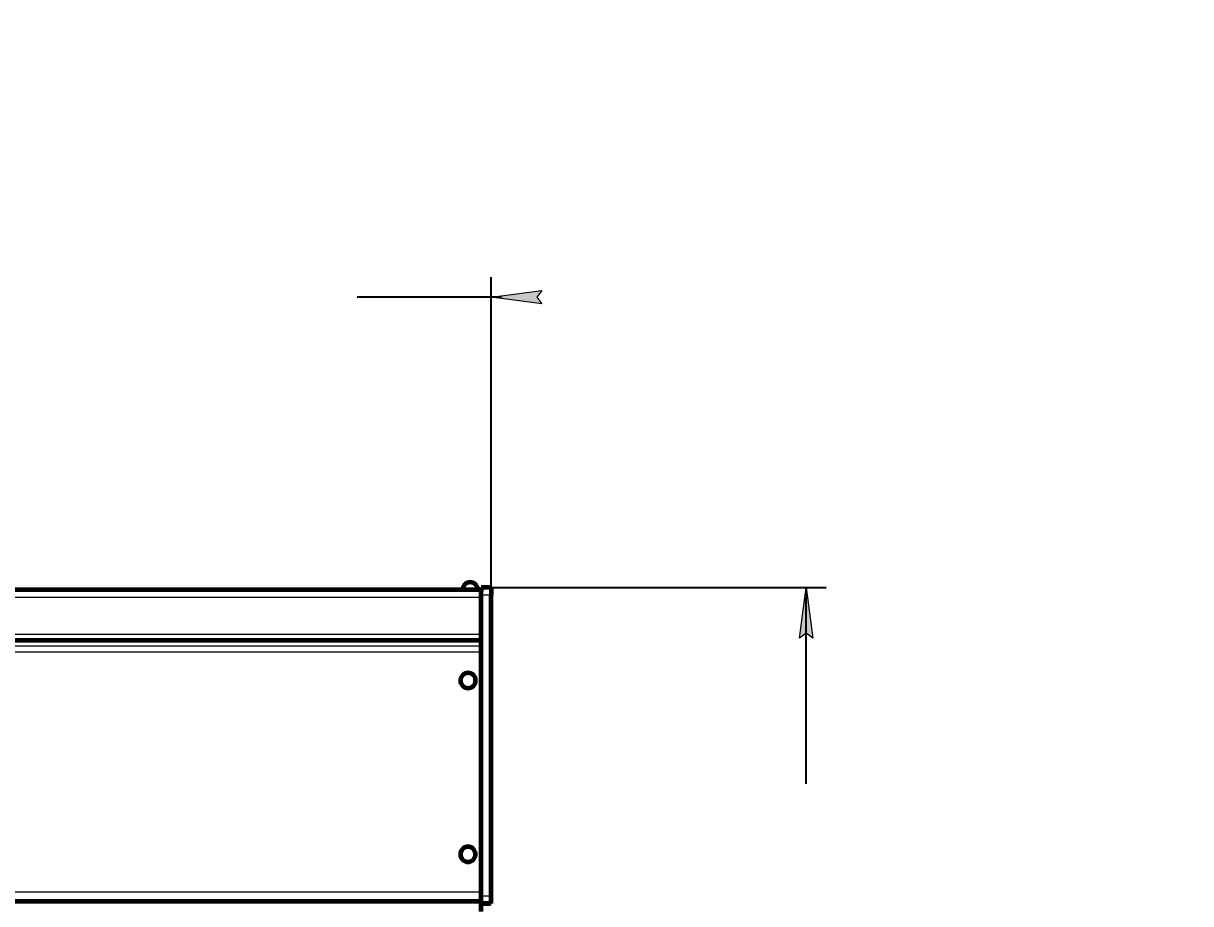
# Model space of a CAD drawing. Header units: millimetres. Extents: x 0 to 841, y 0 to 594.
# Drawn here: x 428.6 to 544.1, y 506.9 to 594 of the extents above; entities that cross this region are included whole.
import ezdxf

# ---------------------------------------------------------------- set-up
doc = ezdxf.new("R2010")
doc.units = ezdxf.units.MM
doc.linetypes.add('K5LT_BASIC', pattern=[0])
doc.linetypes.add('K5LT_THIN', pattern=[0])
doc.layers.add('Системный слой', color=7, linetype='Continuous')
doc.layers.add('Системный слой (1)', color=7, linetype='Continuous', true_color=0x909090)
doc.styles.add('KDIMTEXTSTYLE', font='GOST_AU.SHX', dxfattribs={"width": 0.96, "oblique": 15, "height": 5})
doc.dimstyles.new('KDIMSTYLE (0.25)', dxfattribs={"dimtxt": 5, "dimasz": 1, "dimexe": 2, "dimexo": 0, "dimgap": 1, "dimtad": 1, "dimlfac": 4, "dimtxsty": 'KDIMTEXTSTYLE', "dimsah": 1, "dimcen": 0, "dimdle": 1, "dimadec": 0, "dimazin": 0, "dimtfac": 0.667, "dimtmove": 0, "dimatfit": 3, "dimfxl": 1, "dimtvp": 1, "dimtolj": 1, "dimtzin": 0, "dimarcsym": 0})

# ---------------------------------------------------------------- blocks, each defined once
blk = doc.blocks.new('U82')
at = {"layer": 'Системный слой (1)', "color": 5, "linetype": 'K5LT_BASIC', "lineweight": 60, "true_color": 0x0000ff}
blk.add_line((473.9218615602595, 532.9856186934652), (427.7362056738876, 532.9856186934652), dxfattribs=at)
blk = doc.blocks.new('U83')
at = {"layer": 'Системный слой (1)', "color": 5, "linetype": 'K5LT_BASIC', "lineweight": 60, "true_color": 0x0000ff}
blk.add_line((473.9218615602584, 537.9853599598139), (427.7362056738876, 537.9853599598139), dxfattribs=at)
blk = doc.blocks.new('U84')
at = {"layer": 'Системный слой (1)', "color": 7, "linetype": 'K5LT_THIN', "lineweight": 18}
blk.add_line((473.9218615602629, 533.5517046566671), (427.7362056738876, 533.5517046566671), dxfattribs=at)
blk = doc.blocks.new('U85')
at = {"layer": 'Системный слой (1)', "color": 7, "linetype": 'K5LT_THIN', "lineweight": 18}
blk.add_line((473.9218615600757, 537.2353588197336), (427.7362056738876, 537.2353588197336), dxfattribs=at)
blk = doc.blocks.new('U284')
at = {"layer": 'Системный слой (1)', "color": 7, "linetype": 'K5LT_THIN', "lineweight": 18}
blk.add_line((473.9218615515753, 506.9882850247219), (427.7362056738876, 506.9882850247219), dxfattribs=at)
blk = doc.blocks.new('U286')
at = {"layer": 'Системный слой (1)', "color": 7, "linetype": 'K5LT_THIN', "lineweight": 18}
blk.add_line((473.9218615470109, 531.8228598802602), (427.7362056738876, 531.8228598802602), dxfattribs=at)
blk = doc.blocks.new('U287')
at = {"layer": 'Системный слой (1)', "color": 7, "linetype": 'K5LT_THIN', "lineweight": 18}
blk.add_line((473.9218615470109, 508.0728598802603), (427.7362056738876, 508.0728598802603), dxfattribs=at)
blk = doc.blocks.new('U288')
at = {"layer": 'Системный слой (1)', "color": 7, "linetype": 'K5LT_THIN', "lineweight": 18}
blk.add_line((473.9218615470551, 532.4094035732315), (427.7362056738876, 532.4094035732315), dxfattribs=at)
blk = doc.blocks.new('U289')
at = {"layer": 'Системный слой (1)', "color": 5, "linetype": 'K5LT_BASIC', "lineweight": 60, "true_color": 0x0000ff}
blk.add_line((473.9218615472001, 507.1603598765516), (427.7362056738876, 507.1603598765516), dxfattribs=at)
blk = doc.blocks.new('U866')
at = {"layer": 'Системный слой (1)', "color": 5, "linetype": 'K5LT_BASIC', "lineweight": 60, "true_color": 0x0000ff}
for start, end in [(0, 180), (180, 0)]:
    blk.add_arc((472.6229349233746, 529.0181811701499), 0.75, start, end, dxfattribs=at)
blk = doc.blocks.new('U867')
at = {"layer": 'Системный слой (1)', "color": 5, "linetype": 'K5LT_BASIC', "lineweight": 60, "true_color": 0x0000ff}
for start, end in [(0, 180), (180, 0)]:
    blk.add_arc((472.6139312324581, 511.8255346289599), 0.75, start, end, dxfattribs=at)
blk = doc.blocks.new('KDIMARROW_01')
at = {"layer": 'Системный слой'}
blk.add_hatch(color=0, dxfattribs=at).paths.add_polyline_path([(0, 0), (-5, 0.658262491226197), (-4.5, 5.51091059616309e-16), (-5, -0.6582624912261956)])
at = {"layer": 'Системный слой', "color": 0, "linetype": 'K5LT_THIN', "lineweight": 18}
for p, q in [((-4.5, 5.51091059616309e-16), (-5, 0.658262491226197)), ((-5, 0.658262491226197), (0, 0)), ((0, 0), (-5, -0.6582624912261956)), ((-5, -0.6582624912261956), (-4.5, 5.51091059616309e-16))]:
    blk.add_line(p, q, dxfattribs=at)
at = {"layer": 'Системный слой (1)', "color": 0, "linetype": 'K5LT_THIN', "lineweight": 18}
blk.add_line((0, 0), (-1, 0), dxfattribs=at)

msp = doc.modelspace()

# ---------------------------------------------------------------- linework, layer by layer
at = {"layer": 'Системный слой (1)', "color": 5, "linetype": 'K5LT_BASIC', "lineweight": 60, "true_color": 0x0000ff}
for p, q in [((474.92186151102, 538.1978598780759), (473.92186151102, 538.1978598780759)), ((473.92186151102, 538.1978598780759), (473.9218615602584, 537.8228598789337)), ((473.9218615600757, 537.2353588197336), (473.9218615602584, 537.8228598789337)), ((473.9218615602629, 533.5517046566671), (473.9218615600757, 537.2353588197336)), ((474.92186151102, 538.1978598780759), (474.9218615110246, 537.447859881124)), ((474.9218615110246, 507.6978598811241), (474.9218615110246, 537.447859881124)), ((473.9218615602595, 533.1481186934652), (473.9218615602629, 533.5517046566671)), ((473.9218615110246, 507.6978598811241), (473.9218615602595, 533.1481186934652)), ((473.9218615108898, 506.9478597901846), (473.9218615110246, 507.6978598811241)), ((474.92186151102, 506.9478598780758), (474.9218615110246, 507.6978598811241)), ((474.92186151102, 506.9478598780758), (473.9218615108898, 506.9478597901846)), ((473.9218615517433, 506.1776248496473), (473.9218615108898, 506.9478597901846)), ((473.9218615108898, 506.9478597901846), (474.746861513818, 506.9478597726062))]:
    msp.add_line(p, q, dxfattribs=at)
at = {"layer": 'Системный слой (1)', "color": 7, "linetype": 'K5LT_THIN', "lineweight": 18}
for p, q in [((474.9218615110246, 537.447859881124), (473.9218615110246, 537.447859881124)), ((474.9218615110246, 507.6978598811241), (473.9218615110246, 507.6978598811241))]:
    msp.add_line(p, q, dxfattribs=at)
at = {"layer": 'Системный слой (1)', "color": 5, "linetype": 'K5LT_BASIC', "lineweight": 60, "true_color": 0x0000ff}
msp.add_arc((472.8336814584536, 537.9853599598138), 0.75, 0, 179.9999999999913, dxfattribs=at)

# ---------------------------------------------------------------- block references
at = {"layer": 'Системный слой (1)'}
for name in ['U83', 'U85', 'U84', 'U82', 'U288', 'U286', 'U866', 'U867', 'U287', 'U289', 'U284']:
    msp.add_blockref(name, (0, 0), dxfattribs=at)

# ---------------------------------------------------------------- dimensions: what is measured, and where the dimension line sits
at = {"layer": 'Системный слой (1)', "color": 7}
msp.add_linear_dim(base=(125.4361372670019, 566.9110348503968), p1=(474.92186151102, 538.1978598780759), p2=(125.4361372670019, 538.1978598780755), location=(298.4361372670019, 566.9110348503968), text='\\H5.0;\\W0.965;\\Q15;\\A1;{\\H5.0;\\W0.965;\\Q15;\\Q15;L = l\\S^ 2;\\Q15;+92}', dimstyle='KDIMSTYLE (0.25)', override={"dimexo": 0, "dimblk1": 'KDIMARROW_01', "dimblk2": 'KDIMARROW_01', "dimse1": 0, "dimse2": 0, "dimclrt": 7, "dimtolj": 1}, dxfattribs=at).render()
msp.add_linear_dim(base=(506.0608491397915, 538.1978598780759), p1=(471.3137766486732, 157.8925909544279), p2=(473.92186151102, 538.1978598780759), angle=90, location=(506.0608491397915, 353.1978598780759), text='\\H5.0;\\W0.965;\\Q15;\\A1;{\\H5.0;\\W0.965;\\Q15;\\Q15;H = h\\S^ 1;\\Q15;+125}', dimstyle='KDIMSTYLE (0.25)', override={"dimexo": 0, "dimblk1": 'KDIMARROW_01', "dimblk2": 'KDIMARROW_01', "dimse1": 0, "dimse2": 0, "dimclrt": 7, "dimtolj": 1}, dxfattribs=at).render()

doc.saveas('drawing.dxf')
